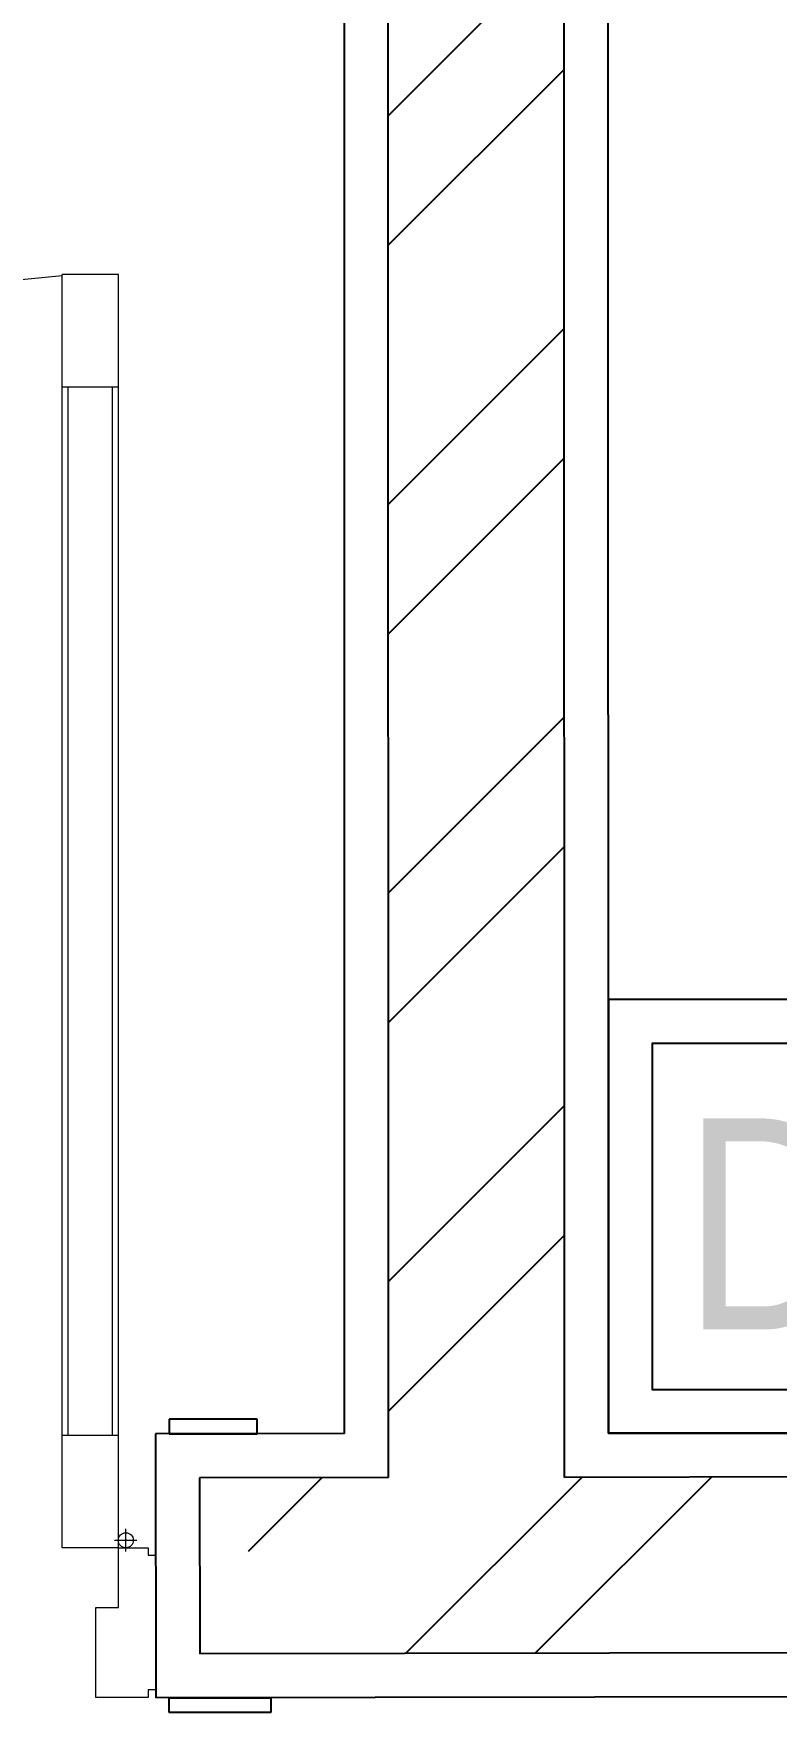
# Model space of a CAD drawing. Header units: inches. Extents: x 78 to 199, y 70 to 92.
# Drawn here: x 102.194 to 102.701, y 78.388 to 79.533 of the extents above; entities that cross this region are included whole.
import ezdxf
from ezdxf.enums import TextEntityAlignment as Align

# ---------------------------------------------------------------- set-up
doc = ezdxf.new("R2010")
doc.units = ezdxf.units.IN
doc.header["$MEASUREMENT"] = 0
doc.linetypes.add('21212-FC-A-XREF-GROUND FLOOR PLAN-REV-31-10-12$0$21201-TN-A-GROUND FLOOR PLAN-XREF-REV-20-03-12$2$HIDDEN2', pattern=[0.1875, 0.125, -0.0625])
doc.layers.add('21212-FC-A-XREF-GROUND FLOOR PLAN-REV-31-10-12$0$21201-TN-A-GROUND FLOOR PLAN-XREF-REV-20-03-12$2$DOOR-EEE', color=182, linetype='Continuous', lineweight=13)
doc.layers.add('21212-FC-A-XREF-GROUND FLOOR PLAN-REV-31-10-12$0$21201-TN-A-GROUND FLOOR PLAN-XREF-REV-20-03-12$2$Door-Frame-SW-EEE', color=26, linetype='Continuous', lineweight=9)
for name, color, linetype in [('door', 17, 'Continuous'), ('EXIT SIGN', 6, 'Continuous'), ('FINISH-AR', 252, 'Continuous'), ('HATCH-AR', 251, 'Continuous'), ('WALL-AR', 7, 'Continuous')]:
    doc.layers.add(name, color=color, linetype=linetype)
doc.layers.add('GOLDCLADDING', color=7, linetype='Continuous', true_color=0xffc20a)
doc.styles.add('Arial', font='ARIALN.TTF')
doc.styles.add('ROMANS', font='romans.shx')

# ---------------------------------------------------------------- blocks, each defined once
blk = doc.blocks.new('YJYJJYJTYJTY')
at = {"layer": '21212-FC-A-XREF-GROUND FLOOR PLAN-REV-31-10-12$0$21201-TN-A-GROUND FLOOR PLAN-XREF-REV-20-03-12$2$DOOR-EEE', "color": 252, "ltscale": 250}
for p, q in [((7.0155, 6.4853, -0.0791), (6.9772, 6.4853, -0.0791)), ((6.9772, 5.617, -0.0791), (6.9772, 6.4853, -0.0791)), ((7.0155, 5.617, -0.0791), (7.0155, 6.4853, -0.0791)), ((7.0155, 6.4086, -0.0791), (6.9772, 6.4086, -0.0791)), ((6.9812, 5.6936, -0.0791), (6.9812, 6.4086, -0.0791)), ((7.0114, 5.6936, -0.0791), (7.0114, 6.4086, -0.0791)), ((7.0155, 5.6936, -0.0791), (6.9772, 5.6936, -0.0791)), ((7.0155, 5.617, -0.0791), (6.9772, 5.617, -0.0791))]:
    blk.add_line(p, q, dxfattribs=at)
at = {"layer": '21212-FC-A-XREF-GROUND FLOOR PLAN-REV-31-10-12$0$21201-TN-A-GROUND FLOOR PLAN-XREF-REV-20-03-12$2$DOOR-EEE', "color": 252, "lineweight": 5, "ltscale": 250}
for p, q in [((7.0129, 5.6221, -0.0791), (7.0282, 5.6221, -0.0791)), ((7.0206, 5.6145, -0.0791), (7.0206, 5.6298, -0.0791))]:
    blk.add_line(p, q, dxfattribs=at)
blk.add_circle((7.0206, 5.6221, -0.0791), 0.00511, dxfattribs=at)
at = {"layer": '21212-FC-A-XREF-GROUND FLOOR PLAN-REV-31-10-12$0$21201-TN-A-GROUND FLOOR PLAN-XREF-REV-20-03-12$2$DOOR-EEE', "color": 252, "linetype": '21212-FC-A-XREF-GROUND FLOOR PLAN-REV-31-10-12$0$21201-TN-A-GROUND FLOOR PLAN-XREF-REV-20-03-12$2$HIDDEN2', "lineweight": 5, "ltscale": 500}
blk.add_arc((7.0155, 5.617, -0.0791), 0.8682, 92.5286, 180, dxfattribs=at)
at = {"layer": '21212-FC-A-XREF-GROUND FLOOR PLAN-REV-31-10-12$0$21201-TN-A-GROUND FLOOR PLAN-XREF-REV-20-03-12$2$Door-Frame-SW-EEE', "color": 252, "ltscale": 250}
for p, q in [((7.0155, 5.617, -0.0791), (7.0359, 5.617, -0.0791)), ((7.0155, 5.5762, -0.0791), (7.0155, 5.617, -0.0791)), ((7.0359, 5.617, -0.0791), (7.0359, 5.6119, -0.0791)), ((7.0359, 5.6119, -0.0791), (7.041, 5.6119, -0.0791)), ((7.041, 5.6119, -0.0791), (7.041, 5.52, -0.0791)), ((7.0001, 5.5149, -0.0791), (7.0001, 5.5762, -0.0791)), ((7.0001, 5.5762, -0.0791), (7.0155, 5.5762, -0.0791)), ((7.041, 5.52, -0.0791), (7.0359, 5.52, -0.0791)), ((7.0359, 5.52, -0.0791), (7.0359, 5.5149, -0.0791)), ((7.0359, 5.5149, -0.0791), (7.0001, 5.5149, -0.0791))]:
    blk.add_line(p, q, dxfattribs=at)
at = {"layer": 'door', "color": 252}
for p, q in [((7.1101, 5.7047, -0.0791), (7.0501, 5.7047, -0.0791)), ((7.0501, 5.7047, -0.0791), (7.0501, 5.6947, -0.0791)), ((7.1101, 5.6947, -0.0791), (7.1101, 5.7047, -0.0791)), ((7.0501, 5.6947, -0.0791), (7.1101, 5.6947, -0.0791)), ((7.0501, 5.5047, -0.0791), (7.0501, 5.5147, -0.0791)), ((7.0501, 5.5147, -0.0791), (7.1194, 5.5147, -0.0791)), ((7.1194, 5.5147, -0.0791), (7.1194, 5.5047, -0.0791)), ((7.1194, 5.5047, -0.0791), (7.0501, 5.5047, -0.0791))]:
    blk.add_line(p, q, dxfattribs=at)
at = {"layer": 'FINISH-AR', "color": 252}
for p, q in [((7.1697, 5.6948, -0.0791), (7.1695, 7.2534, -0.0791)), ((7.3497, 5.6951, -0.0791), (7.3495, 7.2176, -0.0791)), ((7.1697, 5.6948, -0.0791), (7.0408, 5.6947, -0.0791)), ((7.0408, 5.6947, -0.0791), (7.041, 5.5147, -0.0791)), ((8.9572, 5.6977, -0.0791), (7.3497, 5.6951, -0.0791)), ((8.9583, 5.5177, -0.0791), (7.041, 5.5147, -0.0791))]:
    blk.add_line(p, q, dxfattribs=at)
at = {"layer": 'HATCH-AR', "color": 252, "linetype": 'Continuous'}
for p, q in [((7.1996, 6.5938, -0.0791), (7.3195, 6.7138, -0.0791)), ((7.1996, 6.5055, -0.0791), (7.3196, 6.6254, -0.0791)), ((7.1996, 6.3287, -0.0791), (7.3196, 6.4487, -0.0791)), ((7.1996, 6.2403, -0.0791), (7.3196, 6.3603, -0.0791)), ((7.1996, 6.0636, -0.0791), (7.3196, 6.1836, -0.0791)), ((7.1997, 5.9752, -0.0791), (7.3196, 6.0952, -0.0791)), ((7.1997, 5.7985, -0.0791), (7.3197, 5.9185, -0.0791)), ((7.1997, 5.7101, -0.0791), (7.3197, 5.8301, -0.0791)), ((7.1043, 5.6146, -0.0791), (7.1544, 5.6648, -0.0791)), ((7.2112, 5.5449, -0.0791), (7.3314, 5.665, -0.0791)), ((7.2998, 5.545, -0.0791), (7.42, 5.6652, -0.0791))]:
    blk.add_line(p, q, dxfattribs=at)
at = {"layer": 'WALL-AR', "color": 252}
for p, q in [((7.1997, 5.6649, -0.0791), (7.1995, 7.1726, -0.0791)), ((7.3197, 5.665, -0.0791), (7.3195, 7.1726, -0.0791)), ((7.1997, 5.6649, -0.0791), (7.0708, 5.6647, -0.0791)), ((7.0708, 5.6647, -0.0791), (7.071, 5.5447, -0.0791)), ((8.9879, 5.6678, -0.0791), (7.3197, 5.665, -0.0791)), ((8.9881, 5.5478, -0.0791), (7.071, 5.5447, -0.0791))]:
    blk.add_line(p, q, dxfattribs=at)
at = {"color": 252, "style": 'ROMANS'}
for p in [(4.7732, 7.306, -0.0791), (-4.2306, 7.1738, -0.0791), (-4.3022, 3.7717, -0.0791), (1.3636, 2.2432, -0.0791)]:
    blk.add_attdef('ELEV', text='', height=0.1035, dxfattribs=at).set_placement(p, align=Align.BOTTOM_LEFT)
for p in [(4.7732, 7.2372, -0.0791), (-4.2306, 7.105, -0.0791), (-4.3022, 3.7029, -0.0791), (1.3636, 2.1743, -0.0791)]:
    blk.add_attdef('LEVEL', text='', height=0.1035, dxfattribs=at).set_placement(p, align=Align.TOP_LEFT)
blk = doc.blocks.new('SRRWTWRT')
at = {"color": 4}
for points in [[(-0.2957, 0.2028), (-0.2957, -0.2028), (0, -0.2028), (0, 0.2028)], [(-0.2659, 0.1724), (-0.2659, -0.173), (-0.0298, -0.173), (-0.0298, 0.1724)]]:
    blk.add_lwpolyline(points, close=True, dxfattribs=at)
at = {"layer": 'EXIT SIGN', "color": 4, "style": 'Arial'}
blk.add_attdef('DR1', text='', height=0.144, rotation=90, dxfattribs=at).set_placement((-0.1428, -0.1517), align=Align.MIDDLE_LEFT)

msp = doc.modelspace()

# ---------------------------------------------------------------- block references
at = {"rotation": 270}
msp.add_blockref('SRRWTWRT', (102.789, 78.5786, 0), dxfattribs=at).add_auto_attribs({'DR1': 'DR1'})
at = {"layer": 'GOLDCLADDING'}
msp.add_blockref('YJYJJYJTYJTY', (95.2365, 72.8835, 0.0791), dxfattribs=at)

doc.saveas('drawing.dxf')
